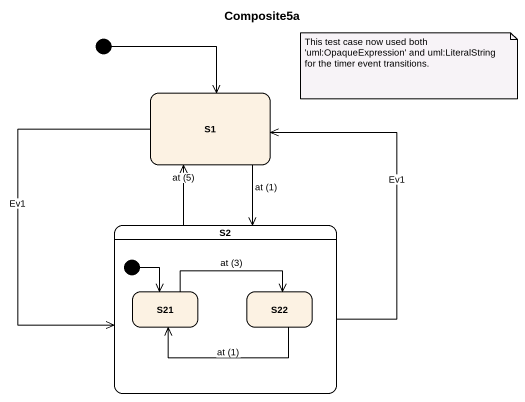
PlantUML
@startuml
title Composite5a
hide empty description
state S1
state S2 {
  state S21
  state S22
  [*] --> S21
}
[*] --> S1
S1 --> S2 : at (1)
S1 --> S2 : Ev1
S2 -up-> S1 : at (5)
S2 -up-> S1 : Ev1
S21 -right-> S22 : at (3)
S22 -left-> S21 : at (1)
note as N1
  This test case now used both
  ~'uml:OpaqueExpression' and uml:LiteralString
  for the timer event transitions.
end note
@enduml
